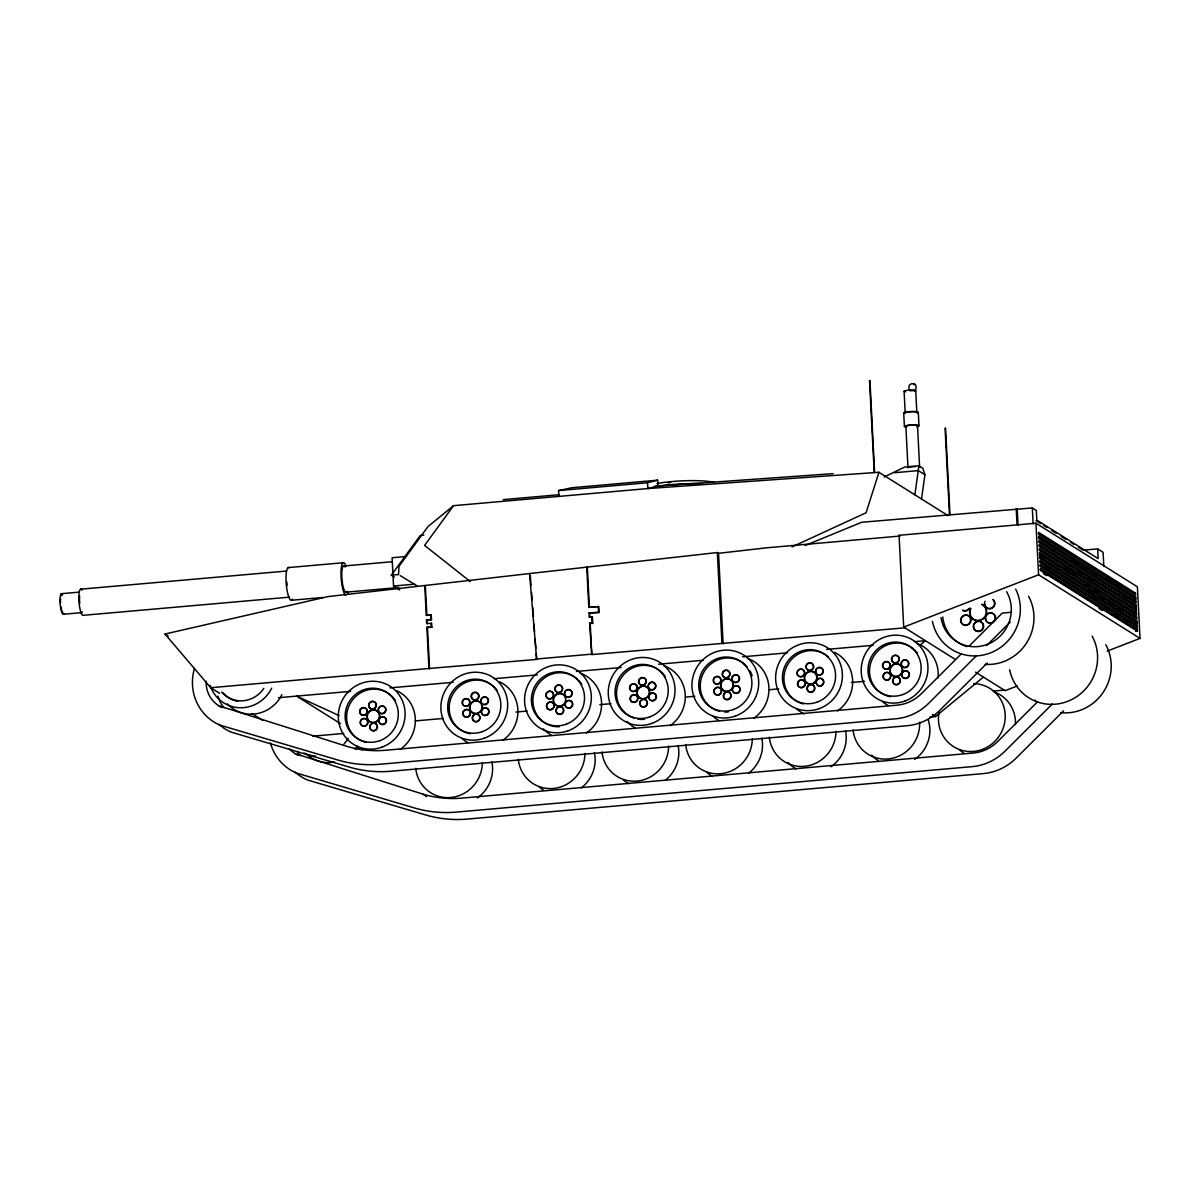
<?xml version="1.0" encoding="UTF-8"?>
<svg xmlns="http://www.w3.org/2000/svg" width="1200" height="1200" viewBox="0 0 1200 1200"><rect width="100%" height="100%" fill="white"/><g stroke="black" fill="none" stroke-linecap="round" stroke-linejoin="round"><path stroke-width="1.5" d="M884.145 477L904.8 467.01L918.885 465.765L914.895 494.835M921.525 498.99L924.93 474.78L922.8 468.225L918.885 465.765M948.09 515.64L878.955 472.29L866.07 512.76L792 546.915M394.47 577.155L391.32 575.19L420.285 535.44L423.885 535.125M878.955 472.29L647.97 488.55L453.54 505.68L424.59 545.43L470.265 581.55M910.095 390.855C904.47 381.3 920.67 381.36 914.895 390.855M914.955 384.24L913.59 384.675M961.17 654.03L921.42 693.645A39.72 38.19 -57.9 0 1 897.57 705.135L385.635 750.255A109.305 105.105 -57.9 0 1 346.185 746.145L218.925 705.825A28.395 27.3 -57.9 0 1 206.205 681.27M969.12 646.11L1002.24 613.095L1011.54 612.27M976.11 656.055L928.74 703.26A53.34 51.285 -57.9 0 1 895.77 718.785L379.995 764.25A119.13 114.555 -57.9 0 1 338.1 760.095L219.9 725.115A48.6 46.74 -57.9 0 1 194.46 668.475M986.64 645.555L1010.31 621.945M987.225 663.015L939.855 710.235A53.34 51.285 -57.9 0 1 906.885 725.76L391.11 771.225A119.13 114.555 -57.9 0 1 349.215 767.07L231.03 732.09A48.6 46.74 -57.9 0 1 222.21 727.02M1037.475 701.88L997.725 741.495A39.72 38.19 -57.9 0 1 973.875 752.985L461.94 798.105A109.305 105.105 -57.9 0 1 422.49 793.995L295.23 753.675A28.395 27.3 -57.9 0 1 289.26 748.65M1052.415 703.905L1005.045 751.125A53.34 51.285 -57.9 0 1 972.075 766.65L456.3 812.1A119.13 114.555 -57.9 0 1 414.405 807.945L296.22 772.98A48.6 46.74 -57.9 0 1 270.42 742.92M1063.53 710.88L1016.175 758.085A53.34 51.285 -57.9 0 1 983.205 773.61L467.43 819.075A119.13 114.555 -57.9 0 1 425.535 814.92L307.335 779.955A48.6 46.74 -57.9 0 1 295.14 772.125M919.77 645.345L925.41 640.695L914.205 641.685M929.91 717.06L935.49 716.565L983.43 677.07M453.54 505.68L427.995 526.56L399.03 566.31L398.535 574.545L391.32 575.19M805.14 545.505L861.69 522.27L1032.33 507.945L1036.32 510.45L1036.815 520.11L1098.15 558.585L1097.655 548.91L1083.18 550.185L1078.47 547.23M903.705 627.09L1038.585 574.785L1140 638.385L1137.39 586.815L1035.96 523.215L899.055 535.29L903.705 627.09L955.2 659.37M1017.225 685.995L1005.12 690.69L975.585 672.165M1107.15 651.135L1140 638.385M647.43 482.745L657.6 480.18L658.14 485.985L647.97 488.55L647.43 482.745L558.495 490.59L559.035 496.395M869.955 380.55L874.62 472.44M910.485 390.63L915.27 390.63M945.555 428.16L949.965 514.56M874.215 472.455L869.52 380.535M219.63 693.315L210.72 687.72L165.015 634.035L328.155 596.565L529.56 573.555L536.655 659.43L536.235 653.85M558.495 490.59L571.71 487.755L657.6 480.18M529.56 573.555L717.345 552.54L718.545 553.305L766.32 547.845L900.255 536.04L899.055 535.29M503.205 499.635L559.2 494.7M654.405 486.315L833.16 473.655M894.435 472.725L918.3 470.61L924.93 474.78M406.02 556.515L392.115 557.73L393.54 586.035L399.735 589.92M288.12 567.6L343.11 562.755M80.535 589.2L286.62 571.035M343.47 566.025L392.16 561.735M61.335 593.7L79.065 592.14M63.585 614.235L81.315 612.675M393.54 586.035L414.345 584.205L417.435 586.14M289.485 597.15L83.4 615.3A13.185 2.925 85 0 1 78.9 600.33A13.185 2.925 85 0 1 82.125 590.19M346.32 592.14L398.64 587.52M291.705 600.24L322.86 597.495M424.755 585.525L426.27 615.225L431.265 615.225L431.49 619.695L426.495 619.695L426.675 623.46L431.685 623.46L431.88 627.285L426.87 627.3L428.955 668.49L536.655 659.43M426.27 615.225L431.265 615.225M426.495 619.695L431.49 619.695M586.755 567.015L588.795 607.14L598.83 606.69L599.115 612.435L589.08 612.885L589.275 616.83L592.395 616.995L592.725 623.37L589.605 623.22L591.78 654.57L904.905 627.84M588.795 607.14L595.68 606.96M426.87 627.3L431.88 627.285M589.08 612.885L599.115 612.435M589.275 616.83L592.395 616.995M589.605 623.22L592.725 623.37M1135.515 593.145L1038.63 532.395L1038.735 534.405L1135.605 595.155L1135.515 593.145L1133.625 593.31L1038.33 533.55M1133.82 597.315L1135.71 597.15L1135.815 599.16L1133.925 599.325L1133.82 597.315L1038.54 537.57M1038.735 541.575L1134.03 601.32L1135.92 601.155L1136.01 603.165L1039.14 542.415L1039.035 540.405L1135.92 601.155M1134.33 607.335L1136.22 607.17L1136.115 605.175L1134.225 605.34L1038.945 545.58M210.72 687.72L428.955 668.49M536.055 659.055L591.165 654.195M1134.54 611.34L1136.415 611.175L1136.325 609.18L1134.435 609.345L1039.14 549.585M1039.35 553.59L1134.63 613.35L1136.52 613.185L1136.625 615.195L1039.74 554.43L1039.65 552.435L1136.52 613.185M1136.73 617.19L1039.845 556.44L1039.95 558.45L1136.835 619.2L1136.73 617.19L1134.84 617.355L1039.545 557.61M1135.035 621.36L1136.925 621.195L1137.03 623.205L1135.14 623.37L1135.035 621.36L1039.755 561.615M278.415 697.71L350.685 691.35M389.865 687.885L453.315 682.305M494.355 678.675L537.285 674.895M576.465 671.445L621.255 667.5M658.575 664.215L703.35 660.255M742.53 656.805L787.32 652.86M826.5 649.41L873.15 645.3M1135.245 625.38L1137.135 625.2L1137.24 627.21L1135.35 627.375L1135.245 625.38L1039.95 565.62M1135.545 631.38L1137.435 631.215L1137.33 629.22L1135.455 629.385L1040.16 569.625M415.305 720.915L443.265 718.455M515.94 712.05L527.13 711.06M599.805 704.655L610.98 703.68M685.53 697.11L694.845 696.285M769.395 689.715L778.71 688.89M851.385 682.485L864.435 681.345M312.825 736.17L343.695 733.455M993.09 691.095L1004.22 690.12M354.675 748.65L360.27 748.155M339.135 715.56L296.565 696.105L340.47 723.645M400.23 575.61L414.345 584.205M1097.655 548.91L1103.1 552.33L1103.82 566.43M1036.005 520.59L1040.715 523.56M1043.865 525.525L1047.015 527.505M1051.725 530.46L1056.45 533.415M1061.16 536.37L1065.885 539.34M1070.595 542.295L1073.745 544.26M1106.73 578.385L1111.485 581.37M1116.255 584.355L1121.01 587.355M1135.71 597.15L1038.84 536.4L1038.93 538.41L1135.815 599.16M1071.99 560.475L1076.745 563.475M1081.515 566.46L1086.285 569.445M1091.04 572.43L1095.81 575.415M1123.005 596.355L1126.185 598.35M1136.115 605.175L1039.245 544.425L1039.335 546.42L1136.22 607.17M1078.74 572.475L1081.92 574.47M1088.28 578.46L1091.445 580.455M1136.325 609.18L1039.44 548.43L1039.545 550.425L1136.415 611.175M1064.655 567.525L1069.425 570.51M1072.59 572.505L1075.77 574.5M1039.455 555.6L1044.21 558.585M1085.505 584.475L1088.685 586.47M1095.03 590.46L1098.21 592.455M1088.88 590.475L1093.65 593.475M1098.42 596.46L1103.175 599.445M1107.945 602.43L1112.7 605.415M1117.47 608.4L1122.24 611.4M1136.925 621.195L1040.055 560.445L1040.16 562.455L1137.03 623.205M1046.205 567.6L1049.385 569.595M1092.27 596.475L1097.025 599.475M1137.135 625.2L1040.25 564.45L1040.355 566.46L1137.24 627.21M1105.17 608.46L1108.35 610.44M1114.695 614.43L1117.875 616.425M1124.235 620.4L1127.4 622.395M1137.33 629.22L1040.46 568.47L1040.565 570.465L1137.435 631.215M1043.43 573.63L1046.61 575.61M1099.02 608.475L1102.2 610.47M932.355 714.6L935.49 716.565M422.49 793.995L426.66 796.605M165.015 634.035L168.18 636.015M251.835 713.52L262.815 720.39M218.925 705.825L221.7 707.565M295.23 753.675L298.02 755.415M530.295 575.79L531 585.09M531.57 592.515L532.14 599.955M532.71 607.395L533.415 616.68M533.97 624.12L534.54 631.545M535.11 638.985L535.815 648.285M1134.03 601.32L1134.135 603.33M1134.63 613.35L1134.735 615.36M1035.96 523.215L1038.585 574.785M1032.33 507.945L1033.14 523.8M1017.24 509.28L1018.035 525.135M1016.22 508.65L1017.03 524.505M945.075 428.16L949.455 514.575M918.3 412.38L918.99 425.79M915.735 390.735L916.83 412.44M917.52 425.85L919.62 467.355A5.835 0.945 -2.9 0 0 918.915 466.905M904.095 391.26L905.19 412.965M905.865 426.375L907.98 467.88M903.72 413.025L904.395 426.435M718.545 553.305L723.135 643.86M717.345 552.54L721.935 643.11M598.23 606.3L598.515 612.06M591.795 616.605L592.125 622.995M587.355 567.405L589.395 607.515M589.68 613.26L589.875 617.205M590.205 623.595L591.78 654.57M430.665 614.835L430.89 619.305M431.085 623.07L431.28 626.91M425.355 585.915L426.87 615.6M427.095 620.07L427.29 623.835M427.47 627.675L429.57 668.865M1092.15 636.12A45.66 43.905 -57.9 0 1 1068.45 701.04A45.66 43.905 -57.9 0 1 1009.665 669.765M1105.785 644.67A45.66 43.905 -57.9 0 1 1103.385 692.025A45.66 43.905 -57.9 0 1 1060.8 712.68M1037.07 702.315A45.66 43.905 -57.9 0 1 1034.685 700.05M300.39 755.625A28.395 27.3 -57.9 0 1 297.315 751.38M348.09 738.18A34.335 33.015 -57.9 0 1 343.98 744.075M315.66 756.105A34.335 33.015 -57.9 0 1 303.99 753M357.42 746.16A34.335 33.015 -57.9 0 1 355.35 749.115M334.62 762A34.335 33.015 -57.9 0 1 307.065 754.665M919.605 722.19A34.335 33.015 -57.9 0 1 888.84 758.88A34.335 33.015 -57.9 0 1 853.035 729.825M928.275 719.955A34.335 33.015 -57.9 0 1 914.655 759.39M878.295 760.665A34.335 33.015 -57.9 0 1 871.665 755.13M752.28 738.705A34.335 33.015 -57.9 0 1 720.6 773.715A34.335 33.015 -57.9 0 1 685.665 744.57M761.805 738.105A34.335 33.015 -57.9 0 1 748.725 773.085M712.41 776.295A34.335 33.015 -57.9 0 1 706.77 772.305M973.605 683.625A34.335 33.015 -57.9 0 1 1005.03 719.97A34.335 33.015 -57.9 0 1 966.57 751.29A34.335 33.015 -57.9 0 1 939.165 711.66M994.08 691.905A34.335 33.015 -57.9 0 1 1015.425 724.62M963.87 753.12A34.335 33.015 -57.9 0 1 959.7 750.015M835.965 731.325A34.335 33.015 -57.9 0 1 804.285 766.335A34.335 33.015 -57.9 0 1 769.35 737.205M845.49 730.725A34.335 33.015 -57.9 0 1 830.97 766.77M796.095 768.915A34.335 33.015 -57.9 0 1 787.98 762.51M668.595 746.085A34.335 33.015 -57.9 0 1 636.915 781.095A34.335 33.015 -57.9 0 1 601.98 751.95M678.12 745.485A34.335 33.015 -57.9 0 1 665.04 780.465M628.725 783.66A34.335 33.015 -57.9 0 1 623.085 779.685M584.91 753.45A34.335 33.015 -57.9 0 1 553.23 788.475A34.335 33.015 -57.9 0 1 518.295 759.33M594.435 752.85A34.335 33.015 -57.9 0 1 581.355 787.845M543.555 790.155A34.335 33.015 -57.9 0 1 539.4 787.065M482.34 762.495A34.335 33.015 -57.9 0 1 450.66 797.505A34.335 33.015 -57.9 0 1 415.74 768.36M491.865 761.895A34.335 33.015 -57.9 0 1 477.36 797.925M1028.535 596.22A45.66 43.905 -57.9 0 1 1026.615 642.87A45.66 43.905 -57.9 0 1 985.2 664.38M1015.68 589.155A45.66 43.905 -57.9 0 1 990.405 652.905A45.66 43.905 -57.9 0 1 932.415 621.315M1006.575 591.69A36.36 34.965 -57.9 0 1 987.72 644.22A36.36 34.965 -57.9 0 1 940.995 617.58M966.99 646.575A36.36 34.965 -57.9 0 1 942.765 616.965M974.19 624.27A5.175 4.965 -57.9 0 1 982.635 623.145A5.175 4.965 -57.9 0 1 979.8 631.38A5.175 4.965 -57.9 0 1 973.755 625.545M986.145 615.96A5.175 4.965 -57.9 0 1 994.59 614.85A5.175 4.965 -57.9 0 1 991.755 623.07A5.175 4.965 -57.9 0 1 985.71 617.235M993.27 599.775A5.175 4.965 -57.9 0 1 992.055 608.235A5.175 4.965 -57.9 0 1 984.87 604.14M969.735 608.025A5.175 4.965 -57.9 0 1 962.97 610.5M962.25 617.01A5.175 4.965 -57.9 0 1 970.62 618.15A5.175 4.965 -57.9 0 1 965.805 625.41A5.175 4.965 -57.9 0 1 961.515 618.135M981.75 604.275A8.61 8.28 -57.9 0 1 985.41 615.6A8.61 8.28 -57.9 0 1 974.13 619.725A8.61 8.28 -57.9 0 1 970.485 608.385M992.865 599.52A5.175 4.965 -57.9 0 1 993.51 606.375A5.175 4.965 -57.9 0 1 986.835 607.875A5.175 4.965 -57.9 0 1 985.02 601.275M968.595 608.91A5.175 4.965 -57.9 0 1 962.565 610.245M982.155 604.53A8.61 8.28 -57.9 0 1 986.535 613.74M985.8 615.855A8.61 8.28 -57.9 0 1 982.905 619.23M980.925 620.265A8.61 8.28 -57.9 0 1 970.875 608.64M221.055 726.135A48.6 46.74 -57.9 0 1 218.82 724.26M224.07 707.775A28.395 27.3 -57.9 0 1 218.07 696.195M281.925 694.59A34.335 33.015 -57.9 0 1 227.355 703.8M271.68 688.155A34.335 33.015 -57.9 0 1 239.28 707.715A34.335 33.015 -57.9 0 1 210.165 685.38M263.835 688.335A27.345 26.295 -57.9 0 1 221.7 692.04M237.885 701.37A27.345 26.295 -57.9 0 1 223.215 692.985M834.45 652.335A34.335 33.015 -57.9 0 1 837.42 710.955M804.06 713.88A34.335 33.015 -57.9 0 1 796.89 709.125M803.28 703.905A27.345 26.295 -57.9 0 1 787.245 665.385A27.345 26.295 -57.9 0 1 828.33 656.925M811.86 684.705A3.885 3.735 -57.9 0 1 814.08 690.69A3.885 3.735 -57.9 0 1 807.72 690.405A3.885 3.735 -57.9 0 1 810.87 684.66M821.775 678.75A3.885 3.735 -57.9 0 1 822.375 685.185A3.885 3.735 -57.9 0 1 816.375 683.235A3.885 3.735 -57.9 0 1 820.845 678.45M818.34 667.77A3.885 3.735 -57.9 0 1 823.26 671.73A3.885 3.735 -57.9 0 1 817.5 674.715A3.885 3.735 -57.9 0 1 817.44 668.235M797.61 671.4A3.885 3.735 -57.9 0 1 803.955 670.545A3.885 3.735 -57.9 0 1 801.825 676.74A3.885 3.735 -57.9 0 1 797.28 672.345M812.76 683.85A6.48 6.225 -57.9 0 1 804.555 677.25A6.48 6.225 -57.9 0 1 814.155 672.27A6.48 6.225 -57.9 0 1 814.245 683.07M663.885 665.76A34.335 33.015 -57.9 0 1 685.095 693.165A34.335 33.015 -57.9 0 1 670.05 725.7M635.175 727.845A34.335 33.015 -57.9 0 1 627.045 721.44M634.245 718.17A27.345 26.295 -57.9 0 1 622.275 676.38A27.345 26.295 -57.9 0 1 665.46 676.875M644.505 719.325A27.345 26.295 -57.9 0 1 637.59 719.01M640.095 704.55A3.885 3.735 -57.9 0 1 644.16 699.405A3.885 3.735 -57.9 0 1 646.89 705.165A3.885 3.735 -57.9 0 1 640.515 705.435M648.765 684.51A3.885 3.735 -57.9 0 1 655.11 683.67A3.885 3.735 -57.9 0 1 652.98 689.85A3.885 3.735 -57.9 0 1 648.435 685.47M639.225 679.905A3.885 3.735 -57.9 0 1 645.57 679.065A3.885 3.735 -57.9 0 1 643.44 685.245A3.885 3.735 -57.9 0 1 638.895 680.85M916.83 643.455A34.335 33.015 -57.9 0 1 938.025 677.97M888.105 705.555A34.335 33.015 -57.9 0 1 882.465 701.58M890.535 696.72A27.345 26.295 -57.9 0 1 873.705 656.295A27.345 26.295 -57.9 0 1 917.415 653.175M893.835 678.465A3.885 3.735 -57.9 0 1 900.12 679.32A3.885 3.735 -57.9 0 1 896.505 684.795A3.885 3.735 -57.9 0 1 893.265 679.32M901.935 674.025A3.885 3.735 -57.9 0 1 907.905 671.55A3.885 3.735 -57.9 0 1 907.395 678.03A3.885 3.735 -57.9 0 1 901.845 675.03M894.375 655.62A3.885 3.735 -57.9 0 1 899.31 658.905A3.885 3.735 -57.9 0 1 894.75 663.015A3.885 3.735 -57.9 0 1 892.17 657.6M892.725 656.76A3.885 3.735 -57.9 0 1 893.475 656.085M886.905 672.495A3.885 3.735 -57.9 0 1 890.595 677.655A3.885 3.735 -57.9 0 1 884.325 679.05A3.885 3.735 -57.9 0 1 885.93 672.72M747.57 658.38A34.335 33.015 -57.9 0 1 768.78 685.785A34.335 33.015 -57.9 0 1 753.735 718.32M718.86 720.48A34.335 33.015 -57.9 0 1 713.205 716.49M719.595 711.285A27.345 26.295 -57.9 0 1 704.445 671.22A27.345 26.295 -57.9 0 1 747.06 666.75M750.045 670.98A27.345 26.295 -57.9 0 1 752.13 675.765M728.19 711.96A27.345 26.295 -57.9 0 1 724.71 712.035M736.17 685.785A3.885 3.735 -57.9 0 1 740.115 688.95A3.885 3.735 -57.9 0 1 737.22 693.33A3.885 3.735 -57.9 0 1 732.765 690.93M733.005 687.99A3.885 3.735 -57.9 0 1 735.21 686.01M735.63 674.925A3.885 3.735 -57.9 0 1 739.32 680.085A3.885 3.735 -57.9 0 1 733.05 681.48A3.885 3.735 -57.9 0 1 734.655 675.15M715.23 677.25A3.885 3.735 -57.9 0 1 720.765 678.78A3.885 3.735 -57.9 0 1 718.14 684.105A3.885 3.735 -57.9 0 1 713.52 680.73M713.595 679.725A3.885 3.735 -57.9 0 1 714.48 677.925M580.2 673.125A34.335 33.015 -57.9 0 1 601.41 700.53A34.335 33.015 -57.9 0 1 586.365 733.08M551.49 735.225A34.335 33.015 -57.9 0 1 543.36 728.82M578.52 680.22A27.345 26.295 -57.9 0 1 581.775 684.255M559.095 726.795A27.345 26.295 -57.9 0 1 534.705 690.765A27.345 26.295 -57.9 0 1 577.275 679.05M556.305 709.935A3.885 3.735 -57.9 0 1 562.29 707.46A3.885 3.735 -57.9 0 1 561.78 713.94A3.885 3.735 -57.9 0 1 556.23 710.94M566.385 690.36A3.885 3.735 -57.9 0 1 571.935 691.89A3.885 3.735 -57.9 0 1 569.295 697.23A3.885 3.735 -57.9 0 1 564.675 693.84M564.75 692.85A3.885 3.735 -57.9 0 1 565.635 691.035M555.21 688.23A3.885 3.735 -57.9 0 1 561.18 685.755A3.885 3.735 -57.9 0 1 560.685 692.235A3.885 3.735 -57.9 0 1 555.135 689.235M547.11 692.67A3.885 3.735 -57.9 0 1 553.395 693.525A3.885 3.735 -57.9 0 1 549.78 698.985A3.885 3.735 -57.9 0 1 546.555 693.525M546.78 705.33A3.885 3.735 -57.9 0 1 552.75 702.855A3.885 3.735 -57.9 0 1 552.24 709.335A3.885 3.735 -57.9 0 1 546.69 706.335M558.45 706.26A6.48 6.225 -57.9 0 1 555.075 695.82A6.48 6.225 -57.9 0 1 565.755 697.755M565.92 701.07A6.48 6.225 -57.9 0 1 560.085 706.335M499.71 681.84A34.335 33.015 -57.9 0 1 502.68 740.445M467.805 742.605A34.335 33.015 -57.9 0 1 462.15 738.615M470.22 733.77A27.345 26.295 -57.9 0 1 453.39 693.33A27.345 26.295 -57.9 0 1 497.1 690.225M475.155 714.375A3.885 3.735 -57.9 0 1 480.015 718.65A3.885 3.735 -57.9 0 1 473.79 720.93M473.145 720.195A3.885 3.735 -57.9 0 1 474.27 714.84M465.615 709.755A3.885 3.735 -57.9 0 1 470.535 713.715A3.885 3.735 -57.9 0 1 464.775 716.7A3.885 3.735 -57.9 0 1 464.73 710.22M476.4 713.7A6.48 6.225 -57.9 0 1 470.235 705.12A6.48 6.225 -57.9 0 1 480.69 702.795A6.48 6.225 -57.9 0 1 478.02 713.34M397.14 690.87A34.335 33.015 -57.9 0 1 400.11 749.49M362.295 749.805A34.335 33.015 -57.9 0 1 359.58 747.66M365.97 742.44A27.345 26.295 -57.9 0 1 351.81 700.89A27.345 26.295 -57.9 0 1 395.535 700.665M370.395 725.4A3.885 3.735 -57.9 0 1 376.74 724.56A3.885 3.735 -57.9 0 1 374.61 730.74A3.885 3.735 -57.9 0 1 370.065 726.36M382.005 706.095A3.885 3.735 -57.9 0 1 385.98 709.935A3.885 3.735 -57.9 0 1 381.735 713.76A3.885 3.735 -57.9 0 1 378.51 709.26M378.84 708.3A3.885 3.735 -57.9 0 1 381.03 706.32M369.3 703.695A3.885 3.735 -57.9 0 1 375.645 702.855A3.885 3.735 -57.9 0 1 373.515 709.035A3.885 3.735 -57.9 0 1 368.97 704.64M360.855 720.795A3.885 3.735 -57.9 0 1 367.2 719.94A3.885 3.735 -57.9 0 1 365.07 726.135A3.885 3.735 -57.9 0 1 360.525 721.74M378.195 720.48A6.48 6.225 -57.9 0 1 367.71 719.07A6.48 6.225 -57.9 0 1 373.74 709.95A6.48 6.225 -57.9 0 1 379.125 719.07M657.405 486.3A42.75 6.915 -2.9 0 1 702.3 483.735M672.825 485.325A37.575 6.075 -2.9 0 1 677.67 484.95M657.015 483.555A37.575 6.075 -2.9 0 1 714.36 482.445M668.025 482.88A12.315 1.995 -2.9 0 1 670.62 482.445M908.835 467.37A5.835 0.945 -2.9 0 1 909.795 467.13L911.025 466.92A5.835 0.945 -2.9 0 1 915.45 466.62M916.65 426.36A5.835 0.945 -2.9 0 0 915.915 425.25A5.835 0.945 -2.9 0 0 908.91 425.415L907.68 425.625A5.835 0.945 -2.9 0 0 906.57 426.81M916.71 426.72A7.305 1.185 -2.9 0 0 917.595 425.13A7.305 1.185 -2.9 0 0 908.22 425.25L906.675 425.505A7.305 1.185 -2.9 0 0 906.405 427.185M917.235 413.01A7.305 1.185 -2.9 0 0 916.305 411.63A7.305 1.185 -2.9 0 0 907.53 411.84L906 412.095A7.305 1.185 -2.9 0 0 903.915 413.325M905.355 413.205A5.835 0.945 -2.9 0 1 907.005 412.215L908.235 412.005A5.835 0.945 -2.9 0 1 916.68 412.2M914.88 391.245A5.835 0.945 -2.9 0 0 914.145 390.135A5.835 0.945 -2.9 0 0 907.14 390.3L905.91 390.51A5.835 0.945 -2.9 0 0 905.685 391.845M82.485 612.48A10.365 2.295 85 0 1 81.84 611.73M79.77 603.435A10.365 2.295 85 0 1 79.62 595.83M346.995 591.3A13.185 2.925 85 0 1 341.94 578.865A13.185 2.925 85 0 1 345.06 567.015M287.115 585.435A13.185 2.925 85 0 1 286.845 582M64.125 613.575A10.365 2.295 85 0 1 60.135 603.81A10.365 2.295 85 0 1 62.595 594.495M62.88 612.315A8.46 1.875 85 0 1 62.37 611.715M61.845 610.575A8.46 1.875 85 0 1 60.975 607.065M60.495 602.73A8.46 1.875 85 0 1 60.555 598.725M61.545 595.59A8.46 1.875 85 0 1 62.04 595.62M345.72 595.335A16.485 3.66 85 0 1 340.98 572.55A16.485 3.66 85 0 1 346.095 566.205M348.195 592.275A16.485 3.66 85 0 1 347.52 594.36M292.545 599.205A16.485 3.66 85 0 1 286.425 585.81A16.485 3.66 85 0 1 289.095 567.675M979.815 630.99A5.175 4.965 -57.9 0 0 981.645 622.26A5.175 4.965 -57.9 0 0 973.35 625.29A5.175 4.965 -57.9 0 0 979.815 630.99M991.77 622.68A5.175 4.965 -57.9 0 0 993.6 613.965A5.175 4.965 -57.9 0 0 985.305 616.98A5.175 4.965 -57.9 0 0 991.77 622.68M967.14 624.855A5.175 4.965 -57.9 0 0 968.955 616.14A5.175 4.965 -57.9 0 0 960.675 619.155A5.175 4.965 -57.9 0 0 967.14 624.855M819.3 708.615A34.335 33.015 -57.9 0 0 831.375 650.685A34.335 33.015 -57.9 0 0 776.355 670.77A34.335 33.015 -57.9 0 0 819.3 708.615M817.2 702.105A27.345 26.295 -57.9 0 0 826.815 655.98A27.345 26.295 -57.9 0 0 783 671.97A27.345 26.295 -57.9 0 0 817.2 702.105M811.125 670.395A3.885 3.735 -57.9 0 0 812.49 663.825A3.885 3.735 -57.9 0 0 806.265 666.105A3.885 3.735 -57.9 0 0 811.125 670.395M802.695 687.495A3.885 3.735 -57.9 0 0 804.06 680.925A3.885 3.735 -57.9 0 0 797.835 683.205A3.885 3.735 -57.9 0 0 802.695 687.495M812.46 683.655A6.48 6.225 -57.9 0 0 814.74 672.72A6.48 6.225 -57.9 0 0 804.345 676.515A6.48 6.225 -57.9 0 0 812.46 683.655M811.92 691.905A3.885 3.735 -57.9 0 0 813.3 685.35A3.885 3.735 -57.9 0 0 807.06 687.63A3.885 3.735 -57.9 0 0 811.92 691.905M820.92 685.665A3.885 3.735 -57.9 0 0 822.285 679.11A3.885 3.735 -57.9 0 0 816.06 681.375A3.885 3.735 -57.9 0 0 820.92 685.665M820.365 674.805A3.885 3.735 -57.9 0 0 821.73 668.25A3.885 3.735 -57.9 0 0 815.505 670.53A3.885 3.735 -57.9 0 0 820.365 674.805M810.825 670.2A3.885 3.735 -57.9 0 0 812.19 663.645A3.885 3.735 -57.9 0 0 805.965 665.91A3.885 3.735 -57.9 0 0 810.825 670.2M801.84 676.44A3.885 3.735 -57.9 0 0 803.205 669.885A3.885 3.735 -57.9 0 0 796.98 672.165A3.885 3.735 -57.9 0 0 801.84 676.44M802.395 687.3A3.885 3.735 -57.9 0 0 803.76 680.745A3.885 3.735 -57.9 0 0 797.52 683.01A3.885 3.735 -57.9 0 0 802.395 687.3M651.93 723.36A34.335 33.015 -57.9 0 0 664.005 665.43A34.335 33.015 -57.9 0 0 608.985 685.515A34.335 33.015 -57.9 0 0 651.93 723.36M649.83 716.865A27.345 26.295 -57.9 0 0 659.445 670.725A27.345 26.295 -57.9 0 0 615.63 686.73A27.345 26.295 -57.9 0 0 649.83 716.865M653.85 700.605A3.885 3.735 -57.9 0 0 655.215 694.05A3.885 3.735 -57.9 0 0 648.99 696.315A3.885 3.735 -57.9 0 0 653.85 700.605M634.77 691.38A3.885 3.735 -57.9 0 0 636.135 684.825A3.885 3.735 -57.9 0 0 629.91 687.105A3.885 3.735 -57.9 0 0 634.77 691.38M635.325 702.24A3.885 3.735 -57.9 0 0 636.69 695.685A3.885 3.735 -57.9 0 0 630.465 697.95A3.885 3.735 -57.9 0 0 635.325 702.24M645.09 698.4A6.48 6.225 -57.9 0 0 647.37 687.48A6.48 6.225 -57.9 0 0 636.975 691.26A6.48 6.225 -57.9 0 0 645.09 698.4M644.55 706.665A3.885 3.735 -57.9 0 0 645.93 700.11A3.885 3.735 -57.9 0 0 639.69 702.375A3.885 3.735 -57.9 0 0 644.55 706.665M653.55 700.425A3.885 3.735 -57.9 0 0 654.915 693.855A3.885 3.735 -57.9 0 0 648.69 696.135A3.885 3.735 -57.9 0 0 653.55 700.425M652.995 689.565A3.885 3.735 -57.9 0 0 654.36 683.01A3.885 3.735 -57.9 0 0 648.135 685.275A3.885 3.735 -57.9 0 0 652.995 689.565M643.455 684.96A3.885 3.735 -57.9 0 0 644.82 678.39A3.885 3.735 -57.9 0 0 638.595 680.67A3.885 3.735 -57.9 0 0 643.455 684.96M634.47 691.2A3.885 3.735 -57.9 0 0 635.835 684.645A3.885 3.735 -57.9 0 0 629.61 686.91A3.885 3.735 -57.9 0 0 634.47 691.2M635.025 702.045A3.885 3.735 -57.9 0 0 636.39 695.49A3.885 3.735 -57.9 0 0 630.15 697.77A3.885 3.735 -57.9 0 0 635.025 702.045M645.39 698.595A6.48 6.225 -57.9 0 0 647.67 687.66A6.48 6.225 -57.9 0 0 637.29 691.455A6.48 6.225 -57.9 0 0 645.39 698.595M904.86 701.07A34.335 33.015 -57.9 0 0 916.95 643.14A34.335 33.015 -57.9 0 0 861.93 663.225A34.335 33.015 -57.9 0 0 904.86 701.07M902.775 694.56A27.345 26.295 -57.9 0 0 912.39 648.435A27.345 26.295 -57.9 0 0 868.575 664.425A27.345 26.295 -57.9 0 0 902.775 694.56M906.24 667.455A3.885 3.735 -57.9 0 0 907.605 660.9A3.885 3.735 -57.9 0 0 901.38 663.18A3.885 3.735 -57.9 0 0 906.24 667.455M887.715 669.09A3.885 3.735 -57.9 0 0 889.08 662.535A3.885 3.735 -57.9 0 0 882.855 664.815A3.885 3.735 -57.9 0 0 887.715 669.09M898.02 676.11A6.48 6.225 -57.9 0 0 900.3 665.175A6.48 6.225 -57.9 0 0 889.92 668.97A6.48 6.225 -57.9 0 0 898.02 676.11M897.495 684.375A3.885 3.735 -57.9 0 0 898.86 677.805A3.885 3.735 -57.9 0 0 892.635 680.085A3.885 3.735 -57.9 0 0 897.495 684.375M906.495 678.12A3.885 3.735 -57.9 0 0 907.86 671.565A3.885 3.735 -57.9 0 0 901.62 673.845A3.885 3.735 -57.9 0 0 906.495 678.12M905.94 667.275A3.885 3.735 -57.9 0 0 907.305 660.705A3.885 3.735 -57.9 0 0 901.08 662.985A3.885 3.735 -57.9 0 0 905.94 667.275M896.4 662.655A3.885 3.735 -57.9 0 0 897.765 656.1A3.885 3.735 -57.9 0 0 891.54 658.38A3.885 3.735 -57.9 0 0 896.4 662.655M887.415 668.91A3.885 3.735 -57.9 0 0 888.78 662.34A3.885 3.735 -57.9 0 0 882.555 664.62A3.885 3.735 -57.9 0 0 887.415 668.91M887.955 679.755A3.885 3.735 -57.9 0 0 889.335 673.2A3.885 3.735 -57.9 0 0 883.095 675.48A3.885 3.735 -57.9 0 0 887.955 679.755M898.335 676.305A6.48 6.225 -57.9 0 0 900.615 665.37A6.48 6.225 -57.9 0 0 890.22 669.165A6.48 6.225 -57.9 0 0 898.335 676.305M735.615 715.98A34.335 33.015 -57.9 0 0 747.69 658.05A34.335 33.015 -57.9 0 0 692.67 678.135A34.335 33.015 -57.9 0 0 735.615 715.98M733.515 709.485A27.345 26.295 -57.9 0 0 743.13 663.345A27.345 26.295 -57.9 0 0 699.315 679.35A27.345 26.295 -57.9 0 0 733.515 709.485M728.55 699.48A3.885 3.735 -57.9 0 0 729.915 692.91A3.885 3.735 -57.9 0 0 723.675 695.19A3.885 3.735 -57.9 0 0 728.55 699.48M727.44 677.76A3.885 3.735 -57.9 0 0 728.805 671.205A3.885 3.735 -57.9 0 0 722.58 673.485A3.885 3.735 -57.9 0 0 727.44 677.76M719.01 694.86A3.885 3.735 -57.9 0 0 720.375 688.305A3.885 3.735 -57.9 0 0 714.15 690.585A3.885 3.735 -57.9 0 0 719.01 694.86M728.775 691.035A6.48 6.225 -57.9 0 0 731.055 680.1A6.48 6.225 -57.9 0 0 720.66 683.895A6.48 6.225 -57.9 0 0 728.775 691.035M728.235 699.285A3.885 3.735 -57.9 0 0 729.615 692.73A3.885 3.735 -57.9 0 0 723.375 694.995A3.885 3.735 -57.9 0 0 728.235 699.285M737.235 693.045A3.885 3.735 -57.9 0 0 738.6 686.49A3.885 3.735 -57.9 0 0 732.375 688.755A3.885 3.735 -57.9 0 0 737.235 693.045M736.68 682.185A3.885 3.735 -57.9 0 0 738.045 675.63A3.885 3.735 -57.9 0 0 731.82 677.91A3.885 3.735 -57.9 0 0 736.68 682.185M727.14 677.58A3.885 3.735 -57.9 0 0 728.505 671.025A3.885 3.735 -57.9 0 0 722.28 673.29A3.885 3.735 -57.9 0 0 727.14 677.58M718.155 683.82A3.885 3.735 -57.9 0 0 719.52 677.265A3.885 3.735 -57.9 0 0 713.295 679.53A3.885 3.735 -57.9 0 0 718.155 683.82M718.71 694.68A3.885 3.735 -57.9 0 0 720.075 688.11A3.885 3.735 -57.9 0 0 713.835 690.39A3.885 3.735 -57.9 0 0 718.71 694.68M729.075 691.215A6.48 6.225 -57.9 0 0 731.355 680.295A6.48 6.225 -57.9 0 0 720.975 684.075A6.48 6.225 -57.9 0 0 729.075 691.215M568.245 730.74A34.335 33.015 -57.9 0 0 580.32 672.81A34.335 33.015 -57.9 0 0 525.3 692.895A34.335 33.015 -57.9 0 0 568.245 730.74M566.145 724.23A27.345 26.295 -57.9 0 0 575.76 678.105A27.345 26.295 -57.9 0 0 531.945 694.095A27.345 26.295 -57.9 0 0 566.145 724.23M570.165 707.985A3.885 3.735 -57.9 0 0 571.53 701.43A3.885 3.735 -57.9 0 0 565.305 703.695A3.885 3.735 -57.9 0 0 570.165 707.985M561.405 705.78A6.48 6.225 -57.9 0 0 563.685 694.845A6.48 6.225 -57.9 0 0 553.29 698.64A6.48 6.225 -57.9 0 0 561.405 705.78M560.865 714.03A3.885 3.735 -57.9 0 0 562.245 707.475A3.885 3.735 -57.9 0 0 556.005 709.755A3.885 3.735 -57.9 0 0 560.865 714.03M569.865 707.79A3.885 3.735 -57.9 0 0 571.23 701.235A3.885 3.735 -57.9 0 0 565.005 703.515A3.885 3.735 -57.9 0 0 569.865 707.79M569.31 696.945A3.885 3.735 -57.9 0 0 570.675 690.375A3.885 3.735 -57.9 0 0 564.45 692.655A3.885 3.735 -57.9 0 0 569.31 696.945M559.77 692.325A3.885 3.735 -57.9 0 0 561.135 685.77A3.885 3.735 -57.9 0 0 554.91 688.05A3.885 3.735 -57.9 0 0 559.77 692.325M550.785 698.565A3.885 3.735 -57.9 0 0 552.15 692.01A3.885 3.735 -57.9 0 0 545.925 694.29A3.885 3.735 -57.9 0 0 550.785 698.565M551.34 709.425A3.885 3.735 -57.9 0 0 552.705 702.87A3.885 3.735 -57.9 0 0 546.465 705.135A3.885 3.735 -57.9 0 0 551.34 709.425M484.56 738.12A34.335 33.015 -57.9 0 0 496.635 680.175A34.335 33.015 -57.9 0 0 441.615 700.275A34.335 33.015 -57.9 0 0 484.56 738.12M482.46 731.61A27.345 26.295 -57.9 0 0 492.075 685.485A27.345 26.295 -57.9 0 0 448.26 701.475A27.345 26.295 -57.9 0 0 482.46 731.61M486.48 715.35A3.885 3.735 -57.9 0 0 487.845 708.795A3.885 3.735 -57.9 0 0 481.62 711.075A3.885 3.735 -57.9 0 0 486.48 715.35M485.925 704.505A3.885 3.735 -57.9 0 0 487.29 697.95A3.885 3.735 -57.9 0 0 481.065 700.215A3.885 3.735 -57.9 0 0 485.925 704.505M476.385 699.9A3.885 3.735 -57.9 0 0 477.75 693.33A3.885 3.735 -57.9 0 0 471.525 695.61A3.885 3.735 -57.9 0 0 476.385 699.9M467.4 706.14A3.885 3.735 -57.9 0 0 468.765 699.585A3.885 3.735 -57.9 0 0 462.54 701.85A3.885 3.735 -57.9 0 0 467.4 706.14M477.72 713.16A6.48 6.225 -57.9 0 0 480 702.225A6.48 6.225 -57.9 0 0 469.605 706.02A6.48 6.225 -57.9 0 0 477.72 713.16M477.18 721.41A3.885 3.735 -57.9 0 0 478.56 714.855A3.885 3.735 -57.9 0 0 472.32 717.135A3.885 3.735 -57.9 0 0 477.18 721.41M486.18 715.17A3.885 3.735 -57.9 0 0 487.545 708.615A3.885 3.735 -57.9 0 0 481.32 710.88A3.885 3.735 -57.9 0 0 486.18 715.17M485.625 704.31A3.885 3.735 -57.9 0 0 486.99 697.755A3.885 3.735 -57.9 0 0 480.765 700.035A3.885 3.735 -57.9 0 0 485.625 704.31M476.085 699.705A3.885 3.735 -57.9 0 0 477.45 693.15A3.885 3.735 -57.9 0 0 471.225 695.415A3.885 3.735 -57.9 0 0 476.085 699.705M467.1 705.945A3.885 3.735 -57.9 0 0 468.465 699.39A3.885 3.735 -57.9 0 0 462.24 701.67A3.885 3.735 -57.9 0 0 467.1 705.945M467.655 716.805A3.885 3.735 -57.9 0 0 469.02 710.25A3.885 3.735 -57.9 0 0 462.78 712.515A3.885 3.735 -57.9 0 0 467.655 716.805M381.99 747.15A34.335 33.015 -57.9 0 0 394.08 689.22A34.335 33.015 -57.9 0 0 339.045 709.305A34.335 33.015 -57.9 0 0 381.99 747.15M379.89 740.655A27.345 26.295 -57.9 0 0 389.52 694.515A27.345 26.295 -57.9 0 0 345.705 710.52A27.345 26.295 -57.9 0 0 379.89 740.655M383.91 724.395A3.885 3.735 -57.9 0 0 385.29 717.84A3.885 3.735 -57.9 0 0 379.05 720.105A3.885 3.735 -57.9 0 0 383.91 724.395M364.845 715.17A3.885 3.735 -57.9 0 0 366.21 708.615A3.885 3.735 -57.9 0 0 359.97 710.895A3.885 3.735 -57.9 0 0 364.845 715.17M375.15 722.19A6.48 6.225 -57.9 0 0 377.43 711.27A6.48 6.225 -57.9 0 0 367.05 715.05A6.48 6.225 -57.9 0 0 375.15 722.19M374.625 730.455A3.885 3.735 -57.9 0 0 375.99 723.9A3.885 3.735 -57.9 0 0 369.765 726.165A3.885 3.735 -57.9 0 0 374.625 730.455M383.61 724.215A3.885 3.735 -57.9 0 0 384.975 717.645A3.885 3.735 -57.9 0 0 378.75 719.925A3.885 3.735 -57.9 0 0 383.61 724.215M383.07 713.355A3.885 3.735 -57.9 0 0 384.435 706.8A3.885 3.735 -57.9 0 0 378.21 709.065A3.885 3.735 -57.9 0 0 383.07 713.355M373.53 708.75A3.885 3.735 -57.9 0 0 374.895 702.18A3.885 3.735 -57.9 0 0 368.67 704.46A3.885 3.735 -57.9 0 0 373.53 708.75M364.53 714.99A3.885 3.735 -57.9 0 0 365.91 708.435A3.885 3.735 -57.9 0 0 359.67 710.7A3.885 3.735 -57.9 0 0 364.53 714.99M365.085 725.835A3.885 3.735 -57.9 0 0 366.45 719.28A3.885 3.735 -57.9 0 0 360.225 721.56A3.885 3.735 -57.9 0 0 365.085 725.835"/></g></svg>
